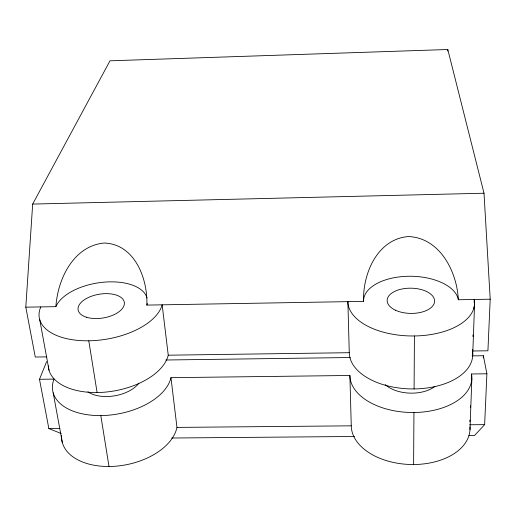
<?xml version="1.0" encoding="UTF-8"?>
<svg xmlns="http://www.w3.org/2000/svg" width="516" height="516" viewBox="0 0 516 516"><rect width="100%" height="100%" fill="white"/><g stroke="black" fill="none" stroke-linecap="round" stroke-linejoin="round"><path stroke-width="0.77" d="M413.613 464.529L413.942 412.51M414.09 388.929L414.425 335.968M447.765 51.11L447.798 49.51L109.992 60.811L32.676 204.072L25.8 307.168L35.269 357.033L46.84 356.872M469.824 421.598L469.882 420.011M470.34 407.311L470.398 405.724M471.379 378.738L471.553 373.977L486.898 373.79L484.647 424.636L474.539 435.498L468.902 435.543M48.298 365.889A60.914 33.733 -10 0 0 105.187 392.128A60.914 33.733 -10 0 0 168.242 355.195L349.267 352.699A61.739 35.333 1.5 0 0 414.354 388.929A61.739 35.333 1.5 0 0 472.385 351.003L472.443 349.39M472.914 336.509L472.972 334.903M473.933 308.336L473.991 306.723M474.14 302.699L474.256 299.48A63.371 33.714 1 0 1 414.703 335.961A63.371 33.714 1 0 1 347.874 301.647L349.267 352.699M469.986 429.699L471.85 378.725M472.688 355.653L474.578 303.918M447.798 49.51L484.014 193.223L490.2 299.203L487.917 350.79L472.385 351.003M483.26 357.962L483.382 355.73L472.101 355.885M25.8 307.168L55.889 306.652C57.669 279.091 73.491 245.913 104.161 243.036C134.869 244.004 147.808 278.808 146.879 305.091L363.561 301.376C362.671 273.751 377.312 238.979 408.44 236.547C439.942 237.805 457.015 271.661 458.343 299.751L490.2 299.203M61.191 433.543L48.846 428.557L39.493 379.292L46.64 361.613M32.676 204.072L484.014 193.223M165.9 360.007L350.422 357.523M39.493 379.292L53.987 379.112A60.211 34.398 -10.3 0 0 101.052 415.586A60.211 34.398 -10.3 0 0 170.957 377.673L349.887 375.474A61.011 36.017 1.7 0 0 414.2 412.503A61.011 36.017 1.7 0 0 471.553 373.977M48.846 428.557L59.837 428.454M61.546 435.639A58.663 35.772 -11.1 0 0 114.862 466.264A58.663 35.772 -11.1 0 0 176.969 427.403L351.261 425.835A59.411 37.416 2.4 0 0 412.181 464.529A59.411 37.416 2.4 0 0 469.953 426.88M469.708 424.771L484.647 424.636M171.718 438.013L354.537 436.491M483.382 355.73L486.898 373.79M39.738 319.752L49.039 370.288M53.187 392.831L62.359 442.683M88.784 340.792L97.105 392.534M100.814 415.586L108.999 466.49M168.242 355.195L162.153 304.827A62.488 32.153 -9.3 0 1 89.042 340.792A62.488 32.153 -9.3 0 1 40.828 306.91M170.957 377.673L176.969 427.403M349.887 375.474L351.261 425.835M138.881 383.233A30.076 17.17 -10.3 0 1 87.888 391.786M434.853 386.51A30.476 17.976 1.7 0 1 385.239 384.646M147.254 303.473A46.84 24.091 -9.3 0 1 146.879 305.091M55.889 306.652A46.84 24.091 -9.3 0 1 103.2 282.233A46.84 24.091 -9.3 0 1 147.002 297.964M363.561 301.376A47.504 25.258 1 0 1 408.459 276.26A47.504 25.258 1 0 1 458.343 299.751M86.301 317.192A23.407 12.036 -9.3 0 0 124.027 305.478A23.407 12.036 -9.3 0 0 93.267 295.629A23.407 12.036 -9.3 0 0 86.301 317.192M395.34 310.161A23.736 12.616 0.9 0 0 434.175 303.453A23.736 12.616 0.9 0 0 403.08 288.792A23.736 12.616 0.9 0 0 395.34 310.161"/></g></svg>
